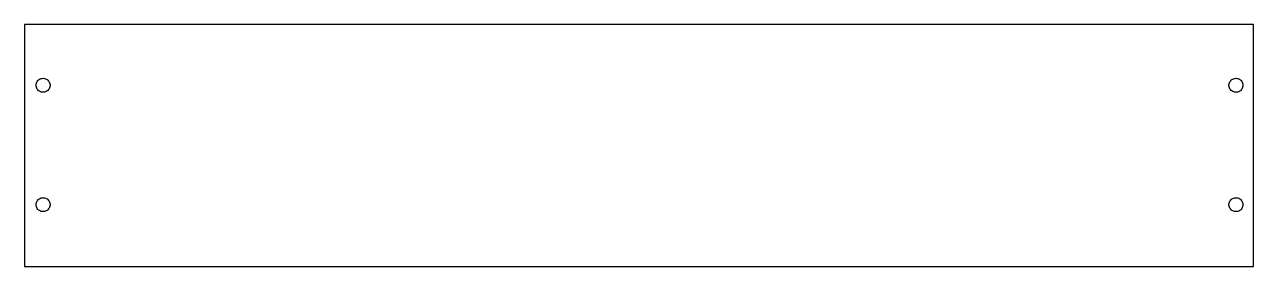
# Model space of a CAD drawing. Header units: metres. Extents: x 0 to 299, y 0 to 59.
import ezdxf

# ---------------------------------------------------------------- set-up
doc = ezdxf.new("R2010")
doc.units = ezdxf.units.M

msp = doc.modelspace()

# ---------------------------------------------------------------- linework, layer by layer
for p, q in [((298.65, 58.75), (0, 58.75)), ((0, 58.75), (0, 0)), ((298.65, 0), (298.65, 58.75)), ((2.96072, 44.7216), (3.0822, 44.938)), ((3.0822, 44.938), (3.23389, 45.1344)), ((3.23389, 45.1344), (3.41255, 45.3067)), ((3.41255, 45.3067), (3.6144, 45.4511)), ((3.6144, 45.4511), (3.83511, 45.5646)), ((3.83511, 45.5646), (4.07001, 45.6447)), ((4.07001, 45.6447), (4.31406, 45.6898)), ((4.31406, 45.6898), (4.56209, 45.6989)), ((4.56209, 45.6989), (4.80878, 45.6717)), ((4.80878, 45.6717), (5.04889, 45.6089)), ((5.04889, 45.6089), (5.2773, 45.5119)), ((5.2773, 45.5119), (5.48915, 45.3826)), ((5.48915, 45.3826), (5.67992, 45.2238)), ((5.67992, 45.2238), (5.84554, 45.039)), ((5.84554, 45.039), (5.98248, 44.832)), ((5.98248, 44.832), (6.08781, 44.6073)), ((292.812, 44.6073), (292.918, 44.832)), ((292.918, 44.832), (293.054, 45.039)), ((293.054, 45.039), (293.22, 45.2238)), ((293.22, 45.2238), (293.411, 45.3826)), ((293.411, 45.3826), (293.623, 45.5119)), ((293.623, 45.5119), (293.851, 45.6089)), ((293.851, 45.6089), (294.091, 45.6717)), ((294.091, 45.6717), (294.338, 45.6989)), ((294.338, 45.6989), (294.586, 45.6898)), ((294.586, 45.6898), (294.83, 45.6447)), ((294.83, 45.6447), (295.065, 45.5646)), ((295.065, 45.5646), (295.286, 45.4511)), ((295.286, 45.4511), (295.487, 45.3067)), ((295.487, 45.3067), (295.666, 45.1344)), ((295.666, 45.1344), (295.818, 44.938)), ((295.818, 44.938), (295.939, 44.7216)), ((2.79999, 44), (2.81812, 44.2475)), ((2.81812, 43.7525), (2.79999, 44)), ((2.81812, 44.2475), (2.87207, 44.4898)), ((2.87207, 43.5102), (2.81812, 43.7525)), ((2.87207, 44.4898), (2.96072, 44.7216)), ((2.96072, 43.2784), (2.87207, 43.5102)), ((3.0822, 43.062), (2.96072, 43.2784)), ((3.23389, 42.8656), (3.0822, 43.062)), ((3.41255, 42.6933), (3.23389, 42.8656)), ((3.6144, 42.5489), (3.41255, 42.6933)), ((3.83511, 42.4354), (3.6144, 42.5489)), ((4.07001, 42.3553), (3.83511, 42.4354)), ((4.31406, 42.3102), (4.07001, 42.3553)), ((4.56209, 42.3011), (4.31406, 42.3102)), ((4.80878, 42.3283), (4.56209, 42.3011)), ((5.04889, 42.3911), (4.80878, 42.3283)), ((5.2773, 42.4881), (5.04889, 42.3911)), ((5.48915, 42.6174), (5.2773, 42.4881)), ((5.67992, 42.7762), (5.48915, 42.6174)), ((5.84554, 42.961), (5.67992, 42.7762)), ((5.98248, 43.168), (5.84554, 42.961)), ((6.08781, 43.3927), (5.98248, 43.168)), ((6.08781, 44.6073), (6.15932, 44.3696)), ((6.15932, 43.6304), (6.08781, 43.3927)), ((6.15932, 44.3696), (6.19547, 44.1241)), ((6.19547, 43.8759), (6.15932, 43.6304)), ((6.19547, 44.1241), (6.19547, 43.8759)), ((292.705, 44.1241), (292.741, 44.3696)), ((292.705, 43.8759), (292.705, 44.1241)), ((292.741, 43.6304), (292.705, 43.8759)), ((292.741, 44.3696), (292.812, 44.6073)), ((292.812, 43.3927), (292.741, 43.6304)), ((292.918, 43.168), (292.812, 43.3927)), ((293.054, 42.961), (292.918, 43.168)), ((293.22, 42.7762), (293.054, 42.961)), ((293.411, 42.6174), (293.22, 42.7762)), ((293.623, 42.4881), (293.411, 42.6174)), ((293.851, 42.3911), (293.623, 42.4881)), ((294.091, 42.3283), (293.851, 42.3911)), ((294.338, 42.3011), (294.091, 42.3283)), ((294.586, 42.3102), (294.338, 42.3011)), ((294.83, 42.3553), (294.586, 42.3102)), ((295.065, 42.4354), (294.83, 42.3553)), ((295.286, 42.5489), (295.065, 42.4354)), ((295.487, 42.6933), (295.286, 42.5489)), ((295.666, 42.8656), (295.487, 42.6933)), ((295.818, 43.062), (295.666, 42.8656)), ((295.939, 43.2784), (295.818, 43.062)), ((295.939, 44.7216), (296.028, 44.4898)), ((296.028, 43.5102), (295.939, 43.2784)), ((296.028, 44.4898), (296.082, 44.2475)), ((296.082, 43.7525), (296.028, 43.5102)), ((296.082, 44.2475), (296.1, 44)), ((296.1, 44), (296.082, 43.7525)), ((2.79999, 15), (2.81812, 15.2475)), ((2.81812, 14.7525), (2.79999, 15)), ((2.81812, 15.2475), (2.87207, 15.4898)), ((2.87207, 15.4898), (2.96072, 15.7216)), ((2.96072, 15.7216), (3.0822, 15.938)), ((3.0822, 15.938), (3.23389, 16.1344)), ((3.23389, 16.1344), (3.41255, 16.3067)), ((3.41255, 16.3067), (3.6144, 16.4511)), ((3.6144, 16.4511), (3.83511, 16.5646)), ((3.83511, 16.5646), (4.07001, 16.6447)), ((4.07001, 16.6447), (4.31406, 16.6898)), ((4.31406, 16.6898), (4.56209, 16.6989)), ((4.56209, 16.6989), (4.80878, 16.6717)), ((4.80878, 16.6717), (5.04889, 16.6089)), ((5.04889, 16.6089), (5.2773, 16.5119)), ((5.2773, 16.5119), (5.48915, 16.3826)), ((5.48915, 16.3826), (5.67992, 16.2238)), ((5.67992, 16.2238), (5.84554, 16.039)), ((5.84554, 16.039), (5.98248, 15.832)), ((5.98248, 15.832), (6.08781, 15.6073)), ((6.08781, 15.6073), (6.15932, 15.3696)), ((6.15932, 15.3696), (6.19547, 15.1241)), ((6.19547, 15.1241), (6.19547, 14.8759)), ((292.705, 15.1241), (292.741, 15.3696)), ((292.705, 14.8759), (292.705, 15.1241)), ((292.741, 15.3696), (292.812, 15.6073)), ((292.812, 15.6073), (292.918, 15.832)), ((292.918, 15.832), (293.054, 16.039)), ((293.054, 16.039), (293.22, 16.2238)), ((293.22, 16.2238), (293.411, 16.3826)), ((293.411, 16.3826), (293.623, 16.5119)), ((293.623, 16.5119), (293.851, 16.6089)), ((293.851, 16.6089), (294.091, 16.6717)), ((294.091, 16.6717), (294.338, 16.6989)), ((294.338, 16.6989), (294.586, 16.6898)), ((294.586, 16.6898), (294.83, 16.6447)), ((294.83, 16.6447), (295.065, 16.5646)), ((295.065, 16.5646), (295.286, 16.4511)), ((295.286, 16.4511), (295.487, 16.3067)), ((295.487, 16.3067), (295.666, 16.1344)), ((295.666, 16.1344), (295.818, 15.938)), ((295.818, 15.938), (295.939, 15.7216)), ((295.939, 15.7216), (296.028, 15.4898)), ((296.028, 15.4898), (296.082, 15.2475)), ((296.082, 15.2475), (296.1, 15)), ((296.1, 15), (296.082, 14.7525)), ((2.87207, 14.5102), (2.81812, 14.7525)), ((2.96072, 14.2784), (2.87207, 14.5102)), ((3.0822, 14.062), (2.96072, 14.2784)), ((3.23389, 13.8656), (3.0822, 14.062)), ((3.41255, 13.6933), (3.23389, 13.8656)), ((3.6144, 13.5489), (3.41255, 13.6933)), ((3.83511, 13.4354), (3.6144, 13.5489)), ((4.07001, 13.3553), (3.83511, 13.4354)), ((4.31406, 13.3102), (4.07001, 13.3553)), ((4.56209, 13.3011), (4.31406, 13.3102)), ((4.80878, 13.3283), (4.56209, 13.3011)), ((5.04889, 13.3911), (4.80878, 13.3283)), ((5.2773, 13.4881), (5.04889, 13.3911)), ((5.48915, 13.6174), (5.2773, 13.4881)), ((5.67992, 13.7762), (5.48915, 13.6174)), ((5.84554, 13.961), (5.67992, 13.7762)), ((5.98248, 14.168), (5.84554, 13.961)), ((6.08781, 14.3927), (5.98248, 14.168)), ((6.15932, 14.6304), (6.08781, 14.3927)), ((6.19547, 14.8759), (6.15932, 14.6304)), ((292.741, 14.6304), (292.705, 14.8759)), ((292.812, 14.3927), (292.741, 14.6304)), ((292.918, 14.168), (292.812, 14.3927)), ((293.054, 13.961), (292.918, 14.168)), ((293.22, 13.7762), (293.054, 13.961)), ((293.411, 13.6174), (293.22, 13.7762)), ((293.623, 13.4881), (293.411, 13.6174)), ((293.851, 13.3911), (293.623, 13.4881)), ((294.091, 13.3283), (293.851, 13.3911)), ((294.338, 13.3011), (294.091, 13.3283)), ((294.586, 13.3102), (294.338, 13.3011)), ((294.83, 13.3553), (294.586, 13.3102)), ((295.065, 13.4354), (294.83, 13.3553)), ((295.286, 13.5489), (295.065, 13.4354)), ((295.487, 13.6933), (295.286, 13.5489)), ((295.666, 13.8656), (295.487, 13.6933)), ((295.818, 14.062), (295.666, 13.8656)), ((295.939, 14.2784), (295.818, 14.062)), ((296.028, 14.5102), (295.939, 14.2784)), ((296.082, 14.7525), (296.028, 14.5102)), ((0, 0), (298.65, 0))]:
    msp.add_line(p, q)

doc.saveas('drawing.dxf')
